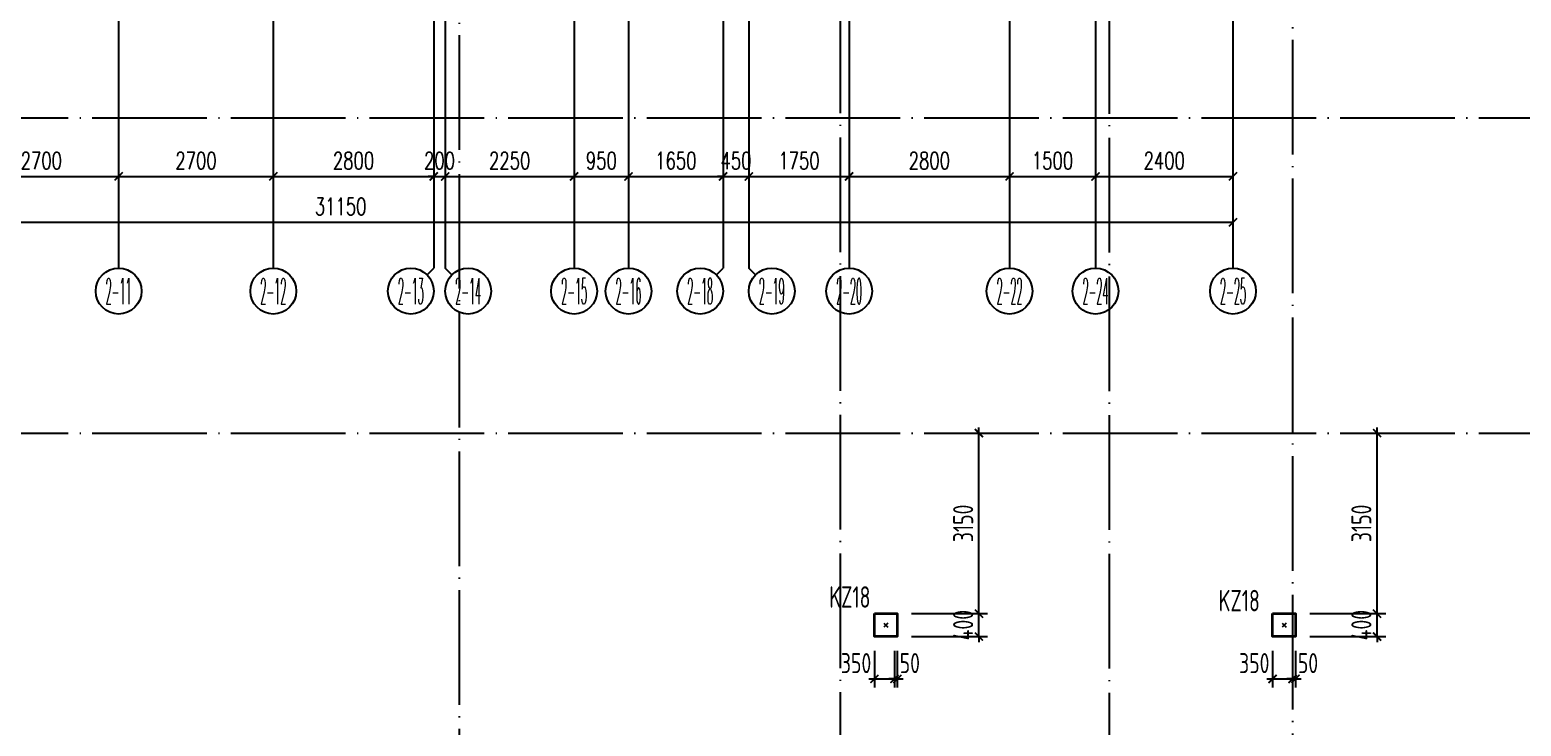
# Model space of a CAD drawing. Header units: millimetres. Extents: x 1089227 to 13101469, y 618865 to 10240562.
# Drawn here: x 1818695 to 1844725, y 4870650 to 4882797 of the extents above; entities that cross this region are included whole.
import ezdxf
from ezdxf.enums import TextEntityAlignment as Align

# ---------------------------------------------------------------- set-up
doc = ezdxf.new("R2010")
doc.units = ezdxf.units.MM
doc.header["$LTSCALE"] = 1000
doc.header["$PDMODE"] = 3
doc.header["$PDSIZE"] = 200
doc.linetypes.add('DOTE', pattern=[2.42, 2, -0.2, 0.02, -0.2])
doc.layers.get('0').update_dxf_attribs({"linetype": 'CONTINUOUS'})
doc.layers.get('Defpoints').update_dxf_attribs({"linetype": 'CONTINUOUS'})
for name, color, linetype in [('AXIS', 3, 'CONTINUOUS'), ('AXIS_TEXT', 7, 'CONTINUOUS'), ('COLU_DIM', 3, 'CONTINUOUS'), ('COLU_NUM', 7, 'CONTINUOUS'), ('DOTE', 1, 'DOTE'), ('单形心', 4, 'CONTINUOUS')]:
    doc.layers.add(name, color=color, linetype=linetype)
doc.layers.add('S-COLU', color=30, linetype='CONTINUOUS', lineweight=0)
doc.styles.add('_TCH_AXIS', font='COMPLEX', dxfattribs={"bigfont": 'AllInOneBig.shx'})
doc.styles.add('_TCH_DIM_T3', font='SIMPLEX', dxfattribs={"width": 0.705882, "bigfont": 'AllInOneBig.shx'})
doc.styles.add('COMPLEX', font='COMPLEX', dxfattribs={"bigfont": 'AllInOneBig.shx'})
doc.styles.add('TSSD_Dimension', font='tssdeng.shx', dxfattribs={"width": 0.75, "bigfont": 'Hztxt.shx'})
doc.styles.add('TSSD_Label', font='Tssdeng.shx', dxfattribs={"width": 0.7, "bigfont": 'hztxt.shx'})
doc.dimstyles.new('_TCH_ARCH&&100', dxfattribs={"dimtxt": 297.5, "dimasz": 100, "dimexe": 250, "dimexo": 300, "dimgap": 126.25, "dimtad": 1, "dimdec": 0, "dimzin": 0, "dimdsep": 46, "dimtxsty": '_TCH_DIM_T3', "dimblk": 'ARCHTICK', "dimcen": 0.09, "dimclrt": 7, "dimazin": 2, "dimtfac": 1, "dimtdec": 0, "dimtix": 1, "dimtmove": 2, "dimatfit": 3, "dimfxl": 0, "dimtolj": 1, "dimtzin": 0, "dimarcsym": 0})
doc.dimstyles.new('TSSD_100_100', dxfattribs={"dimtxt": 350, "dimasz": 100, "dimexe": 150, "dimexo": 250, "dimgap": 100, "dimtad": 1, "dimdec": 0, "dimzin": 0, "dimdsep": 46, "dimtxsty": 'TSSD_Dimension', "dimblk": 'ARCHTICK', "dimblk1": 'ARCHTICK', "dimblk2": 'ARCHTICK', "dimcen": 0, "dimdle": 100, "dimclrt": 7, "dimadec": 0, "dimazin": 0, "dimtfac": 1, "dimtdec": 0, "dimtix": 1, "dimtmove": 2, "dimatfit": 3, "dimfxl": 0, "dimtolj": 1, "dimtzin": 0, "dimarcsym": 0})

# ---------------------------------------------------------------- blocks, each defined once
blk = doc.blocks.new('_AXISO')
blk.add_circle((0, 0), 0.5)
at = {"layer": 'AXIS_TEXT', "style": 'COMPLEX', "width": 1.041667}
blk.add_attdef('A', text='', height=0.56, dxfattribs=at).set_placement((-0.25, -0.28), (0.25, -0.28), align=Align.FIT)
blk = doc.blocks.new('_ArchTick')
at = {"color": 0, "linetype": 'ByBlock', "const_width": 0.3}
blk.add_lwpolyline([(-0.71, -0.71), (0.71, 0.71)], dxfattribs=at)
blk = doc.blocks.new('*D205')
at = {"layer": 'AXIS', "color": 0, "lineweight": -2, "transparency": 16777216}
for p, q in [((-92891, 57228), (-92891, 53978)), ((-61741, 57228), (-61741, 53978)), ((-92891, 54228), (-61741, 54228))]:
    blk.add_line(p, q, dxfattribs=at)
at = {"layer": 'Defpoints', "color": 0, "transparency": 16777216}
for p in [(-92891, 57528), (-61741, 57528), (-61741, 54228)]:
    blk.add_point(p, dxfattribs=at)
at = {"layer": 'AXIS', "color": 0, "lineweight": -2, "transparency": 16777216, "xscale": 100, "yscale": 100, "zscale": 100, "rotation": 180}
blk.add_blockref('_ArchTick', (-92891, 54228), dxfattribs=at)
at = {"layer": 'AXIS', "color": 0, "lineweight": -2, "transparency": 16777216, "xscale": 100, "yscale": 100, "zscale": 100}
blk.add_blockref('_ArchTick', (-61741, 54228), dxfattribs=at)
at = {"layer": 'AXIS', "color": 7, "transparency": 16777216, "insert": (-77316, 54503), "char_height": 297.5, "attachment_point": 5, "style": '_TCH_DIM_T3'}
blk.add_mtext('\\A1;31150', dxfattribs=at)
blk = doc.blocks.new('*D210')
at = {"layer": 'AXIS', "color": 0, "lineweight": -2, "transparency": 16777216}
for p, q in [((-83891, 57228), (-83891, 54778)), ((-81191, 57228), (-81191, 54778)), ((-83891, 55028), (-81191, 55028))]:
    blk.add_line(p, q, dxfattribs=at)
at = {"layer": 'Defpoints', "color": 0, "transparency": 16777216}
for p in [(-83891, 57528), (-81191, 57528), (-81191, 55028)]:
    blk.add_point(p, dxfattribs=at)
at = {"layer": 'AXIS', "color": 0, "lineweight": -2, "transparency": 16777216, "xscale": 100, "yscale": 100, "zscale": 100, "rotation": 180}
blk.add_blockref('_ArchTick', (-83891, 55028), dxfattribs=at)
at = {"layer": 'AXIS', "color": 0, "lineweight": -2, "transparency": 16777216, "xscale": 100, "yscale": 100, "zscale": 100}
blk.add_blockref('_ArchTick', (-81191, 55028), dxfattribs=at)
at = {"layer": 'AXIS', "color": 7, "transparency": 16777216, "insert": (-82541, 55303), "char_height": 297.5, "attachment_point": 5, "style": '_TCH_DIM_T3'}
blk.add_mtext('\\A1;2700', dxfattribs=at)
blk = doc.blocks.new('*D211')
at = {"layer": 'AXIS', "color": 0, "lineweight": -2, "transparency": 16777216}
for p, q in [((-81191, 57228), (-81191, 54778)), ((-78491, 57228), (-78491, 54778)), ((-81191, 55028), (-78491, 55028))]:
    blk.add_line(p, q, dxfattribs=at)
at = {"layer": 'Defpoints', "color": 0, "transparency": 16777216}
for p in [(-81191, 57528), (-78491, 57528), (-78491, 55028)]:
    blk.add_point(p, dxfattribs=at)
at = {"layer": 'AXIS', "color": 0, "lineweight": -2, "transparency": 16777216, "xscale": 100, "yscale": 100, "zscale": 100, "rotation": 180}
blk.add_blockref('_ArchTick', (-81191, 55028), dxfattribs=at)
at = {"layer": 'AXIS', "color": 0, "lineweight": -2, "transparency": 16777216, "xscale": 100, "yscale": 100, "zscale": 100}
blk.add_blockref('_ArchTick', (-78491, 55028), dxfattribs=at)
at = {"layer": 'AXIS', "color": 7, "transparency": 16777216, "insert": (-79841, 55303), "char_height": 297.5, "attachment_point": 5, "style": '_TCH_DIM_T3'}
blk.add_mtext('\\A1;2700', dxfattribs=at)
blk = doc.blocks.new('*D212')
at = {"layer": 'AXIS', "color": 0, "lineweight": -2, "transparency": 16777216}
for p, q in [((-78491, 57228), (-78491, 54778)), ((-75691, 57228), (-75691, 54778)), ((-78491, 55028), (-75691, 55028))]:
    blk.add_line(p, q, dxfattribs=at)
at = {"layer": 'Defpoints', "color": 0, "transparency": 16777216}
for p in [(-78491, 57528), (-75691, 57528), (-75691, 55028)]:
    blk.add_point(p, dxfattribs=at)
at = {"layer": 'AXIS', "color": 0, "lineweight": -2, "transparency": 16777216, "xscale": 100, "yscale": 100, "zscale": 100, "rotation": 180}
blk.add_blockref('_ArchTick', (-78491, 55028), dxfattribs=at)
at = {"layer": 'AXIS', "color": 0, "lineweight": -2, "transparency": 16777216, "xscale": 100, "yscale": 100, "zscale": 100}
blk.add_blockref('_ArchTick', (-75691, 55028), dxfattribs=at)
at = {"layer": 'AXIS', "color": 7, "transparency": 16777216, "insert": (-77091, 55303), "char_height": 297.5, "attachment_point": 5, "style": '_TCH_DIM_T3'}
blk.add_mtext('\\A1;2800', dxfattribs=at)
blk = doc.blocks.new('*D213')
at = {"layer": 'AXIS', "color": 0, "lineweight": -2, "transparency": 16777216}
for p, q in [((-75691, 57228), (-75691, 54778)), ((-75491, 57228), (-75491, 54778)), ((-75691, 55028), (-75791, 55028)), ((-75691, 55028), (-75491, 55028)), ((-75491, 55028), (-75391, 55028))]:
    blk.add_line(p, q, dxfattribs=at)
at = {"layer": 'Defpoints', "color": 0, "transparency": 16777216}
for p in [(-75691, 57528), (-75491, 57528), (-75491, 55028)]:
    blk.add_point(p, dxfattribs=at)
at = {"layer": 'AXIS', "color": 0, "lineweight": -2, "transparency": 16777216, "xscale": 100, "yscale": 100, "zscale": 100}
blk.add_blockref('_ArchTick', (-75691, 55028), dxfattribs=at)
at = {"layer": 'AXIS', "color": 0, "lineweight": -2, "transparency": 16777216, "xscale": 100, "yscale": 100, "zscale": 100, "rotation": 180}
blk.add_blockref('_ArchTick', (-75491, 55028), dxfattribs=at)
at = {"layer": 'AXIS', "color": 7, "transparency": 16777216, "insert": (-75591, 55303), "char_height": 297.5, "attachment_point": 5, "style": '_TCH_DIM_T3'}
blk.add_mtext('\\A1;200', dxfattribs=at)
blk = doc.blocks.new('*D214')
at = {"layer": 'AXIS', "color": 0, "lineweight": -2, "transparency": 16777216}
for p, q in [((-75491, 57228), (-75491, 54778)), ((-73241, 57228), (-73241, 54778)), ((-75491, 55028), (-73241, 55028))]:
    blk.add_line(p, q, dxfattribs=at)
at = {"layer": 'Defpoints', "color": 0, "transparency": 16777216}
for p in [(-75491, 57528), (-73241, 57528), (-73241, 55028)]:
    blk.add_point(p, dxfattribs=at)
at = {"layer": 'AXIS', "color": 0, "lineweight": -2, "transparency": 16777216, "xscale": 100, "yscale": 100, "zscale": 100, "rotation": 180}
blk.add_blockref('_ArchTick', (-75491, 55028), dxfattribs=at)
at = {"layer": 'AXIS', "color": 0, "lineweight": -2, "transparency": 16777216, "xscale": 100, "yscale": 100, "zscale": 100}
blk.add_blockref('_ArchTick', (-73241, 55028), dxfattribs=at)
at = {"layer": 'AXIS', "color": 7, "transparency": 16777216, "insert": (-74366, 55303), "char_height": 297.5, "attachment_point": 5, "style": '_TCH_DIM_T3'}
blk.add_mtext('\\A1;2250', dxfattribs=at)
blk = doc.blocks.new('*D215')
at = {"layer": 'AXIS', "color": 0, "lineweight": -2, "transparency": 16777216}
for p, q in [((-73241, 57228), (-73241, 54778)), ((-72291, 57228), (-72291, 54778)), ((-73241, 55028), (-72291, 55028))]:
    blk.add_line(p, q, dxfattribs=at)
at = {"layer": 'Defpoints', "color": 0, "transparency": 16777216}
for p in [(-73241, 57528), (-72291, 57528), (-72291, 55028)]:
    blk.add_point(p, dxfattribs=at)
at = {"layer": 'AXIS', "color": 0, "lineweight": -2, "transparency": 16777216, "xscale": 100, "yscale": 100, "zscale": 100, "rotation": 180}
blk.add_blockref('_ArchTick', (-73241, 55028), dxfattribs=at)
at = {"layer": 'AXIS', "color": 0, "lineweight": -2, "transparency": 16777216, "xscale": 100, "yscale": 100, "zscale": 100}
blk.add_blockref('_ArchTick', (-72291, 55028), dxfattribs=at)
at = {"layer": 'AXIS', "color": 7, "transparency": 16777216, "insert": (-72766, 55303), "char_height": 297.5, "attachment_point": 5, "style": '_TCH_DIM_T3'}
blk.add_mtext('\\A1;950', dxfattribs=at)
blk = doc.blocks.new('*D216')
at = {"layer": 'AXIS', "color": 0, "lineweight": -2, "transparency": 16777216}
for p, q in [((-72291, 57228), (-72291, 54778)), ((-70641, 57228), (-70641, 54778)), ((-72291, 55028), (-70641, 55028))]:
    blk.add_line(p, q, dxfattribs=at)
at = {"layer": 'Defpoints', "color": 0, "transparency": 16777216}
for p in [(-72291, 57528), (-70641, 57528), (-70641, 55028)]:
    blk.add_point(p, dxfattribs=at)
at = {"layer": 'AXIS', "color": 0, "lineweight": -2, "transparency": 16777216, "xscale": 100, "yscale": 100, "zscale": 100, "rotation": 180}
blk.add_blockref('_ArchTick', (-72291, 55028), dxfattribs=at)
at = {"layer": 'AXIS', "color": 0, "lineweight": -2, "transparency": 16777216, "xscale": 100, "yscale": 100, "zscale": 100}
blk.add_blockref('_ArchTick', (-70641, 55028), dxfattribs=at)
at = {"layer": 'AXIS', "color": 7, "transparency": 16777216, "insert": (-71466, 55303), "char_height": 297.5, "attachment_point": 5, "style": '_TCH_DIM_T3'}
blk.add_mtext('\\A1;1650', dxfattribs=at)
blk = doc.blocks.new('*D217')
at = {"layer": 'AXIS', "color": 0, "lineweight": -2, "transparency": 16777216}
for p, q in [((-70641, 57228), (-70641, 54778)), ((-70191, 57228), (-70191, 54778)), ((-70641, 55028), (-70741, 55028)), ((-70641, 55028), (-70191, 55028)), ((-70191, 55028), (-70091, 55028))]:
    blk.add_line(p, q, dxfattribs=at)
at = {"layer": 'Defpoints', "color": 0, "transparency": 16777216}
for p in [(-70641, 57528), (-70191, 57528), (-70191, 55028)]:
    blk.add_point(p, dxfattribs=at)
at = {"layer": 'AXIS', "color": 0, "lineweight": -2, "transparency": 16777216, "xscale": 100, "yscale": 100, "zscale": 100}
blk.add_blockref('_ArchTick', (-70641, 55028), dxfattribs=at)
at = {"layer": 'AXIS', "color": 0, "lineweight": -2, "transparency": 16777216, "xscale": 100, "yscale": 100, "zscale": 100, "rotation": 180}
blk.add_blockref('_ArchTick', (-70191, 55028), dxfattribs=at)
at = {"layer": 'AXIS', "color": 7, "transparency": 16777216, "insert": (-70416, 55303), "char_height": 297.5, "attachment_point": 5, "style": '_TCH_DIM_T3'}
blk.add_mtext('\\A1;450', dxfattribs=at)
blk = doc.blocks.new('*D218')
at = {"layer": 'AXIS', "color": 0, "lineweight": -2, "transparency": 16777216}
for p, q in [((-70191, 57228), (-70191, 54778)), ((-68441, 57228), (-68441, 54778)), ((-70191, 55028), (-68441, 55028))]:
    blk.add_line(p, q, dxfattribs=at)
at = {"layer": 'Defpoints', "color": 0, "transparency": 16777216}
for p in [(-70191, 57528), (-68441, 57528), (-68441, 55028)]:
    blk.add_point(p, dxfattribs=at)
at = {"layer": 'AXIS', "color": 0, "lineweight": -2, "transparency": 16777216, "xscale": 100, "yscale": 100, "zscale": 100, "rotation": 180}
blk.add_blockref('_ArchTick', (-70191, 55028), dxfattribs=at)
at = {"layer": 'AXIS', "color": 0, "lineweight": -2, "transparency": 16777216, "xscale": 100, "yscale": 100, "zscale": 100}
blk.add_blockref('_ArchTick', (-68441, 55028), dxfattribs=at)
at = {"layer": 'AXIS', "color": 7, "transparency": 16777216, "insert": (-69316, 55303), "char_height": 297.5, "attachment_point": 5, "style": '_TCH_DIM_T3'}
blk.add_mtext('\\A1;1750', dxfattribs=at)
blk = doc.blocks.new('*D219')
at = {"layer": 'AXIS', "color": 0, "lineweight": -2, "transparency": 16777216}
for p, q in [((-68441, 57228), (-68441, 54778)), ((-65641, 57228), (-65641, 54778)), ((-68441, 55028), (-65641, 55028))]:
    blk.add_line(p, q, dxfattribs=at)
at = {"layer": 'Defpoints', "color": 0, "transparency": 16777216}
for p in [(-68441, 57528), (-65641, 57528), (-65641, 55028)]:
    blk.add_point(p, dxfattribs=at)
at = {"layer": 'AXIS', "color": 0, "lineweight": -2, "transparency": 16777216, "xscale": 100, "yscale": 100, "zscale": 100, "rotation": 180}
blk.add_blockref('_ArchTick', (-68441, 55028), dxfattribs=at)
at = {"layer": 'AXIS', "color": 0, "lineweight": -2, "transparency": 16777216, "xscale": 100, "yscale": 100, "zscale": 100}
blk.add_blockref('_ArchTick', (-65641, 55028), dxfattribs=at)
at = {"layer": 'AXIS', "color": 7, "transparency": 16777216, "insert": (-67041, 55303), "char_height": 297.5, "attachment_point": 5, "style": '_TCH_DIM_T3'}
blk.add_mtext('\\A1;2800', dxfattribs=at)
blk = doc.blocks.new('*D220')
at = {"layer": 'AXIS', "color": 0, "lineweight": -2, "transparency": 16777216}
for p, q in [((-65641, 57228), (-65641, 54778)), ((-64141, 57228), (-64141, 54778)), ((-65641, 55028), (-64141, 55028))]:
    blk.add_line(p, q, dxfattribs=at)
at = {"layer": 'Defpoints', "color": 0, "transparency": 16777216}
for p in [(-65641, 57528), (-64141, 57528), (-64141, 55028)]:
    blk.add_point(p, dxfattribs=at)
at = {"layer": 'AXIS', "color": 0, "lineweight": -2, "transparency": 16777216, "xscale": 100, "yscale": 100, "zscale": 100, "rotation": 180}
blk.add_blockref('_ArchTick', (-65641, 55028), dxfattribs=at)
at = {"layer": 'AXIS', "color": 0, "lineweight": -2, "transparency": 16777216, "xscale": 100, "yscale": 100, "zscale": 100}
blk.add_blockref('_ArchTick', (-64141, 55028), dxfattribs=at)
at = {"layer": 'AXIS', "color": 7, "transparency": 16777216, "insert": (-64891, 55303), "char_height": 297.5, "attachment_point": 5, "style": '_TCH_DIM_T3'}
blk.add_mtext('\\A1;1500', dxfattribs=at)
blk = doc.blocks.new('*D221')
at = {"layer": 'AXIS', "color": 0, "lineweight": -2, "transparency": 16777216}
for p, q in [((-64141, 57228), (-64141, 54778)), ((-61741, 57228), (-61741, 54778)), ((-64141, 55028), (-61741, 55028))]:
    blk.add_line(p, q, dxfattribs=at)
at = {"layer": 'Defpoints', "color": 0, "transparency": 16777216}
for p in [(-64141, 57528), (-61741, 57528), (-61741, 55028)]:
    blk.add_point(p, dxfattribs=at)
at = {"layer": 'AXIS', "color": 0, "lineweight": -2, "transparency": 16777216, "xscale": 100, "yscale": 100, "zscale": 100, "rotation": 180}
blk.add_blockref('_ArchTick', (-64141, 55028), dxfattribs=at)
at = {"layer": 'AXIS', "color": 0, "lineweight": -2, "transparency": 16777216, "xscale": 100, "yscale": 100, "zscale": 100}
blk.add_blockref('_ArchTick', (-61741, 55028), dxfattribs=at)
at = {"layer": 'AXIS', "color": 7, "transparency": 16777216, "insert": (-62941, 55303), "char_height": 297.5, "attachment_point": 5, "style": '_TCH_DIM_T3'}
blk.add_mtext('\\A1;2400', dxfattribs=at)
blk = doc.blocks.new('裙房轴网260428')
at = {"layer": 'DOTE', "color": 16, "linetype": 'DOTE'}
for p, q in [((-63900, 137981.8), (-63900, -1000)), ((-75250, 137349.7), (-75250, -1000)), ((-60700, 137269.1), (-60700, -1000)), ((-68600, 130728.4), (-68600, -1000)), ((-110690, 56050), (-1866, 56050)), ((-110690, 50550), (-1866, 50550))]:
    blk.add_line(p, q, dxfattribs=at)
blk = doc.blocks.new('BANWANG_XINGXIN')
at = {"color": 0}
for points in [[(0.71, 0.71), (-0.71, -0.71)], [(-0.71, 0.71), (0.71, -0.71)]]:
    blk.add_lwpolyline(points, dxfattribs=at)
blk = doc.blocks.new('*D1028')
at = {"layer": 'COLU_DIM', "color": 0, "lineweight": -2, "transparency": 16777216}
for p, q in [((1840736, 4871962), (1840736, 4871324)), ((1840786, 4871962), (1840786, 4871324)), ((1840736, 4871474), (1840636, 4871474)), ((1840736, 4871474), (1840786, 4871474)), ((1840786, 4871474), (1840886, 4871474))]:
    blk.add_line(p, q, dxfattribs=at)
at = {"layer": 'Defpoints', "color": 0, "transparency": 16777216}
for p in [(1840736, 4872212), (1840786, 4872212), (1840786, 4871474)]:
    blk.add_point(p, dxfattribs=at)
at = {"layer": 'COLU_DIM', "color": 0, "lineweight": -2, "transparency": 16777216, "xscale": 100, "yscale": 100, "zscale": 100}
blk.add_blockref('_ArchTick', (1840736, 4871474), dxfattribs=at)
at = {"layer": 'COLU_DIM', "color": 0, "lineweight": -2, "transparency": 16777216, "xscale": 100, "yscale": 100, "zscale": 100, "rotation": 180}
blk.add_blockref('_ArchTick', (1840786, 4871474), dxfattribs=at)
at = {"layer": 'COLU_DIM', "color": 7, "transparency": 16777216, "insert": (1841004, 4871749), "char_height": 350, "attachment_point": 5, "style": 'TSSD_Dimension'}
blk.add_mtext('\\A1;50', dxfattribs=at)
blk = doc.blocks.new('*D1029')
at = {"layer": 'COLU_DIM', "color": 0, "lineweight": -2, "transparency": 16777216}
for p, q in [((1840386, 4871962), (1840386, 4871324)), ((1840736, 4871962), (1840736, 4871324)), ((1840286, 4871474), (1840836, 4871474))]:
    blk.add_line(p, q, dxfattribs=at)
at = {"layer": 'Defpoints', "color": 0, "transparency": 16777216}
for p in [(1840386, 4872212), (1840736, 4872212), (1840736, 4871474)]:
    blk.add_point(p, dxfattribs=at)
at = {"layer": 'COLU_DIM', "color": 0, "lineweight": -2, "transparency": 16777216, "xscale": 100, "yscale": 100, "zscale": 100, "rotation": 180}
blk.add_blockref('_ArchTick', (1840386, 4871474), dxfattribs=at)
at = {"layer": 'COLU_DIM', "color": 0, "lineweight": -2, "transparency": 16777216, "xscale": 100, "yscale": 100, "zscale": 100}
blk.add_blockref('_ArchTick', (1840736, 4871474), dxfattribs=at)
at = {"layer": 'COLU_DIM', "color": 7, "transparency": 16777216, "insert": (1840066, 4871749), "char_height": 350, "attachment_point": 5, "style": 'TSSD_Dimension'}
blk.add_mtext('\\A1;350', dxfattribs=at)
blk = doc.blocks.new('*D1030')
at = {"layer": 'COLU_DIM', "color": 0, "lineweight": -2, "transparency": 16777216}
for p, q in [((1841036, 4872612), (1842360, 4872612)), ((1842210, 4872612), (1842210, 4872712)), ((1842210, 4872212), (1842210, 4872612)), ((1841036, 4872212), (1842360, 4872212)), ((1842210, 4872212), (1842210, 4872112))]:
    blk.add_line(p, q, dxfattribs=at)
at = {"layer": 'Defpoints', "color": 0, "transparency": 16777216}
for p in [(1840786, 4872612), (1842210, 4872612), (1840786, 4872212)]:
    blk.add_point(p, dxfattribs=at)
at = {"layer": 'COLU_DIM', "color": 0, "lineweight": -2, "transparency": 16777216, "xscale": 100, "yscale": 100, "zscale": 100}
for p, rotation in [((1842210, 4872612), 270), ((1842210, 4872212), 90)]:
    blk.add_blockref('_ArchTick', p, dxfattribs=dict(at, rotation=rotation))
at = {"layer": 'COLU_DIM', "color": 7, "transparency": 16777216, "insert": (1841935, 4872412), "char_height": 350, "attachment_point": 5, "rotation": 90, "style": 'TSSD_Dimension'}
blk.add_mtext('\\A1;400', dxfattribs=at)
blk = doc.blocks.new('*D1031')
at = {"layer": 'COLU_DIM', "color": 0, "lineweight": -2, "transparency": 16777216}
for p, q in [((1841936, 4875762), (1842360, 4875762)), ((1842210, 4872512), (1842210, 4875862)), ((1841036, 4872612), (1842360, 4872612))]:
    blk.add_line(p, q, dxfattribs=at)
at = {"layer": 'Defpoints', "color": 0, "transparency": 16777216}
for p in [(1841686, 4875762), (1842210, 4875762), (1840786, 4872612)]:
    blk.add_point(p, dxfattribs=at)
at = {"layer": 'COLU_DIM', "color": 0, "lineweight": -2, "transparency": 16777216, "xscale": 100, "yscale": 100, "zscale": 100}
for p, rotation in [((1842210, 4875762), 90), ((1842210, 4872612), 270)]:
    blk.add_blockref('_ArchTick', p, dxfattribs=dict(at, rotation=rotation))
at = {"layer": 'COLU_DIM', "color": 7, "transparency": 16777216, "insert": (1841935, 4874187), "char_height": 350, "attachment_point": 5, "rotation": 90, "style": 'TSSD_Dimension'}
blk.add_mtext('\\A1;3150', dxfattribs=at)
blk = doc.blocks.new('*D1032')
at = {"layer": 'COLU_DIM', "color": 0, "lineweight": -2, "transparency": 16777216}
for p, q in [((1833786, 4871962), (1833786, 4871324)), ((1833836, 4871962), (1833836, 4871324)), ((1833786, 4871474), (1833686, 4871474)), ((1833786, 4871474), (1833836, 4871474)), ((1833836, 4871474), (1833936, 4871474))]:
    blk.add_line(p, q, dxfattribs=at)
at = {"layer": 'Defpoints', "color": 0, "transparency": 16777216}
for p in [(1833786, 4872212), (1833836, 4872212), (1833836, 4871474)]:
    blk.add_point(p, dxfattribs=at)
at = {"layer": 'COLU_DIM', "color": 0, "lineweight": -2, "transparency": 16777216, "xscale": 100, "yscale": 100, "zscale": 100}
blk.add_blockref('_ArchTick', (1833786, 4871474), dxfattribs=at)
at = {"layer": 'COLU_DIM', "color": 0, "lineweight": -2, "transparency": 16777216, "xscale": 100, "yscale": 100, "zscale": 100, "rotation": 180}
blk.add_blockref('_ArchTick', (1833836, 4871474), dxfattribs=at)
at = {"layer": 'COLU_DIM', "color": 7, "transparency": 16777216, "insert": (1834054, 4871749), "char_height": 350, "attachment_point": 5, "style": 'TSSD_Dimension'}
blk.add_mtext('\\A1;50', dxfattribs=at)
blk = doc.blocks.new('*D1033')
at = {"layer": 'COLU_DIM', "color": 0, "lineweight": -2, "transparency": 16777216}
for p, q in [((1833436, 4871962), (1833436, 4871324)), ((1833786, 4871962), (1833786, 4871324)), ((1833336, 4871474), (1833886, 4871474))]:
    blk.add_line(p, q, dxfattribs=at)
at = {"layer": 'Defpoints', "color": 0, "transparency": 16777216}
for p in [(1833436, 4872212), (1833786, 4872212), (1833786, 4871474)]:
    blk.add_point(p, dxfattribs=at)
at = {"layer": 'COLU_DIM', "color": 0, "lineweight": -2, "transparency": 16777216, "xscale": 100, "yscale": 100, "zscale": 100, "rotation": 180}
blk.add_blockref('_ArchTick', (1833436, 4871474), dxfattribs=at)
at = {"layer": 'COLU_DIM', "color": 0, "lineweight": -2, "transparency": 16777216, "xscale": 100, "yscale": 100, "zscale": 100}
blk.add_blockref('_ArchTick', (1833786, 4871474), dxfattribs=at)
at = {"layer": 'COLU_DIM', "color": 7, "transparency": 16777216, "insert": (1833116, 4871749), "char_height": 350, "attachment_point": 5, "style": 'TSSD_Dimension'}
blk.add_mtext('\\A1;350', dxfattribs=at)
blk = doc.blocks.new('*D1034')
at = {"layer": 'COLU_DIM', "color": 0, "lineweight": -2, "transparency": 16777216}
for p, q in [((1834086, 4872612), (1835410, 4872612)), ((1835260, 4872612), (1835260, 4872712)), ((1835260, 4872212), (1835260, 4872612)), ((1834086, 4872212), (1835410, 4872212)), ((1835260, 4872212), (1835260, 4872112))]:
    blk.add_line(p, q, dxfattribs=at)
at = {"layer": 'Defpoints', "color": 0, "transparency": 16777216}
for p in [(1833836, 4872612), (1835260, 4872612), (1833836, 4872212)]:
    blk.add_point(p, dxfattribs=at)
at = {"layer": 'COLU_DIM', "color": 0, "lineweight": -2, "transparency": 16777216, "xscale": 100, "yscale": 100, "zscale": 100}
for p, rotation in [((1835260, 4872612), 270), ((1835260, 4872212), 90)]:
    blk.add_blockref('_ArchTick', p, dxfattribs=dict(at, rotation=rotation))
at = {"layer": 'COLU_DIM', "color": 7, "transparency": 16777216, "insert": (1834985, 4872412), "char_height": 350, "attachment_point": 5, "rotation": 90, "style": 'TSSD_Dimension'}
blk.add_mtext('\\A1;400', dxfattribs=at)
blk = doc.blocks.new('*D1035')
at = {"layer": 'COLU_DIM', "color": 0, "lineweight": -2, "transparency": 16777216}
for p, q in [((1834986, 4875762), (1835410, 4875762)), ((1835260, 4872512), (1835260, 4875862)), ((1834086, 4872612), (1835410, 4872612))]:
    blk.add_line(p, q, dxfattribs=at)
at = {"layer": 'Defpoints', "color": 0, "transparency": 16777216}
for p in [(1834736, 4875762), (1835260, 4875762), (1833836, 4872612)]:
    blk.add_point(p, dxfattribs=at)
at = {"layer": 'COLU_DIM', "color": 0, "lineweight": -2, "transparency": 16777216, "xscale": 100, "yscale": 100, "zscale": 100}
for p, rotation in [((1835260, 4875762), 90), ((1835260, 4872612), 270)]:
    blk.add_blockref('_ArchTick', p, dxfattribs=dict(at, rotation=rotation))
at = {"layer": 'COLU_DIM', "color": 7, "transparency": 16777216, "insert": (1834985, 4874187), "char_height": 350, "attachment_point": 5, "rotation": 90, "style": 'TSSD_Dimension'}
blk.add_mtext('\\A1;3150', dxfattribs=at)
blk = doc.blocks.new('塔楼轴网260428')
at = {"layer": 'AXIS'}
for p, q in [((-81191, 55337.9), (-81191, 53427.5)), ((-78491, 55337.9), (-78491, 53427.5)), ((-75691, 55337.9), (-75691, 53427.5)), ((-75491, 55337.9), (-75491, 53427.5)), ((-73241, 55337.9), (-73241, 53427.5)), ((-72291, 55337.9), (-72291, 53427.5)), ((-70641, 55337.9), (-70641, 53427.5)), ((-70191, 55337.9), (-70191, 53427.5)), ((-68441, 55337.9), (-68441, 53427.5)), ((-65641, 55337.9), (-65641, 53427.5)), ((-64141, 55337.9), (-64141, 53427.5)), ((-61741, 55337.9), (-61741, 53427.5)), ((-75808.1, 53310.4), (-75691, 53427.5)), ((-75373.8, 53310.4), (-75491, 53427.5)), ((-70758.1, 53310.4), (-70641, 53427.5)), ((-70073.8, 53310.4), (-70191, 53427.5))]:
    blk.add_line(p, q, dxfattribs=at)
at = {"layer": 'DOTE', "color": 14}
for p, q in [((-81191, 99907.6), (-81191, 55337.9)), ((-78491, 99907.6), (-78491, 55337.9)), ((-75691, 99907.6), (-75691, 55337.9)), ((-73241, 99907.6), (-73241, 55337.9)), ((-72291, 99907.6), (-72291, 55337.9)), ((-70641, 99907.6), (-70641, 55337.9)), ((-70191, 99907.6), (-70191, 55337.9)), ((-61741, 99907.6), (-61741, 55337.9)), ((-75491, 70342.8), (-75491, 55337.9)), ((-68441, 70341.7), (-68441, 55337.9)), ((-65641, 70341.7), (-65641, 55337.9)), ((-64141, 70341.7), (-64141, 55337.9))]:
    blk.add_line(p, q, dxfattribs=at)
at = {"layer": 'AXIS'}
ref = blk.add_blockref('_AXISO', (-81191, 53027.5), dxfattribs=dict(at, xscale=800, yscale=800, zscale=800))
ref.add_attrib('A', '2-11', dxfattribs={"layer": 'AXIS_TEXT', "height": 452.55, "style": '_TCH_AXIS', "width": 0.3}).set_placement((-81417.3, 52801.3), (-80964.7, 52801.3), align=Align.FIT)
ref = blk.add_blockref('_AXISO', (-78491, 53027.5), dxfattribs=dict(at, xscale=800, yscale=800, zscale=800))
ref.add_attrib('A', '2-12', dxfattribs={"layer": 'AXIS_TEXT', "height": 452.55, "style": '_TCH_AXIS', "width": 0.28}).set_placement((-78717.3, 52801.3), (-78264.7, 52801.3), align=Align.FIT)
ref = blk.add_blockref('_AXISO', (-76091, 53027.5), dxfattribs=dict(at, xscale=800, yscale=800, zscale=800))
ref.add_attrib('A', '2-13', dxfattribs={"layer": 'AXIS_TEXT', "height": 452.55, "style": '_TCH_AXIS', "width": 0.28}).set_placement((-76317.3, 52801.3), (-75864.7, 52801.3), align=Align.FIT)
ref = blk.add_blockref('_AXISO', (-75091, 53027.5), dxfattribs=dict(at, xscale=800, yscale=800, zscale=800))
ref.add_attrib('A', '2-14', dxfattribs={"layer": 'AXIS_TEXT', "height": 452.55, "style": '_TCH_AXIS', "width": 0.272727}).set_placement((-75317.3, 52801.3), (-74864.7, 52801.3), align=Align.FIT)
ref = blk.add_blockref('_AXISO', (-73241, 53027.5), dxfattribs=dict(at, xscale=800, yscale=800, zscale=800))
ref.add_attrib('A', '2-15', dxfattribs={"layer": 'AXIS_TEXT', "height": 452.55, "style": '_TCH_AXIS', "width": 0.28}).set_placement((-73467.3, 52801.3), (-73014.7, 52801.3), align=Align.FIT)
ref = blk.add_blockref('_AXISO', (-72291, 53027.5), dxfattribs=dict(at, xscale=800, yscale=800, zscale=800))
ref.add_attrib('A', '2-16', dxfattribs={"layer": 'AXIS_TEXT', "height": 452.55, "style": '_TCH_AXIS', "width": 0.28}).set_placement((-72517.3, 52801.3), (-72064.7, 52801.3), align=Align.FIT)
ref = blk.add_blockref('_AXISO', (-71041, 53027.5), dxfattribs=dict(at, xscale=800, yscale=800, zscale=800))
ref.add_attrib('A', '2-18', dxfattribs={"layer": 'AXIS_TEXT', "height": 452.55, "style": '_TCH_AXIS', "width": 0.28}).set_placement((-71267.3, 52801.3), (-70814.7, 52801.3), align=Align.FIT)
ref = blk.add_blockref('_AXISO', (-69791, 53027.5), dxfattribs=dict(at, xscale=800, yscale=800, zscale=800))
ref.add_attrib('A', '2-19', dxfattribs={"layer": 'AXIS_TEXT', "height": 452.55, "style": '_TCH_AXIS', "width": 0.28}).set_placement((-70017.3, 52801.3), (-69564.7, 52801.3), align=Align.FIT)
ref = blk.add_blockref('_AXISO', (-68441, 53027.5), dxfattribs=dict(at, xscale=800, yscale=800, zscale=800))
ref.add_attrib('A', '2-20', dxfattribs={"layer": 'AXIS_TEXT', "height": 452.55, "style": '_TCH_AXIS', "width": 0.2625}).set_placement((-68667.3, 52801.3), (-68214.7, 52801.3), align=Align.FIT)
ref = blk.add_blockref('_AXISO', (-65641, 53027.5), dxfattribs=dict(at, xscale=800, yscale=800, zscale=800))
ref.add_attrib('A', '2-22', dxfattribs={"layer": 'AXIS_TEXT', "height": 452.55, "style": '_TCH_AXIS', "width": 0.2625}).set_placement((-65867.3, 52801.3), (-65414.7, 52801.3), align=Align.FIT)
ref = blk.add_blockref('_AXISO', (-64141, 53027.5), dxfattribs=dict(at, xscale=800, yscale=800, zscale=800))
ref.add_attrib('A', '2-24', dxfattribs={"layer": 'AXIS_TEXT', "height": 452.55, "style": '_TCH_AXIS', "width": 0.256098}).set_placement((-64367.3, 52801.3), (-63914.7, 52801.3), align=Align.FIT)
ref = blk.add_blockref('_AXISO', (-61741, 53027.5), dxfattribs=dict(at, xscale=800, yscale=800, zscale=800))
ref.add_attrib('A', '2-25', dxfattribs={"layer": 'AXIS_TEXT', "height": 452.55, "style": '_TCH_AXIS', "width": 0.2625}).set_placement((-61967.3, 52801.3), (-61514.7, 52801.3), align=Align.FIT)
for p1, p2, distance, picture, middle in [((-92891, 57527.8), (-61741, 57527.8), -3300, '*D205', (-77316, 54502.8)), ((-83891, 57527.8), (-81191, 57527.8), -2500, '*D210', (-82541, 55302.8)), ((-81191, 57527.8), (-78491, 57527.8), -2500, '*D211', (-79841, 55302.8)), ((-78491, 57527.8), (-75691, 57527.8), -2500, '*D212', (-77091, 55302.8)), ((-75691, 57527.8), (-75491, 57527.8), -2500, '*D213', (-75591, 55302.8)), ((-75491, 57527.8), (-73241, 57527.8), -2500, '*D214', (-74366, 55302.8)), ((-73241, 57527.8), (-72291, 57527.8), -2500, '*D215', (-72766, 55302.8)), ((-72291, 57527.8), (-70641, 57527.8), -2500, '*D216', (-71466, 55302.8)), ((-70641, 57527.8), (-70191, 57527.8), -2500, '*D217', (-70416, 55302.8)), ((-70191, 57527.8), (-68441, 57527.8), -2500, '*D218', (-69316, 55302.8)), ((-68441, 57527.8), (-65641, 57527.8), -2500, '*D219', (-67041, 55302.8)), ((-65641, 57527.8), (-64141, 57527.8), -2500, '*D220', (-64891, 55302.8)), ((-64141, 57527.8), (-61741, 57527.8), -2500, '*D221', (-62941, 55302.8))]:
    dim = blk.add_aligned_dim(p1=p1, p2=p2, distance=distance, dimstyle='_TCH_ARCH&&100', dxfattribs=at)
    dim.commit()
    dim.dimension.update_dxf_attribs({"geometry": picture, "text_midpoint": middle})
blk = doc.blocks.new('04地块地下轴网260428')
for name in ['裙房轴网260428', '塔楼轴网260428']:
    blk.add_blockref(name, (0, 0))

msp = doc.modelspace()

# ---------------------------------------------------------------- linework, layer by layer
at = {"layer": 'S-COLU', "lineweight": 35}
for points in [[(1833435.758, 4872612.135), (1833835.758, 4872612.135), (1833835.758, 4872212.135), (1833435.758, 4872212.135)], [(1840385.755, 4872612.135), (1840785.755, 4872612.135), (1840785.755, 4872212.135), (1840385.755, 4872212.135)]]:
    msp.add_lwpolyline(points, close=True, dxfattribs=at)

# ---------------------------------------------------------------- block references
msp.add_blockref('04地块地下轴网260428', (1901435.755, 4825211.796))
at = {"layer": '单形心', "xscale": 50, "yscale": 50, "zscale": 50}
for p in [(1833635.758, 4872412.135), (1840585.755, 4872412.135)]:
    msp.add_blockref('BANWANG_XINGXIN', p, dxfattribs=at)

# ---------------------------------------------------------------- texts
at = {"layer": 'COLU_NUM', "style": 'TSSD_Label', "width": 0.7}
for p in [(1832647.676, 4872714.721), (1839443.863, 4872651.719)]:
    msp.add_text('KZ18', height=375, dxfattribs=at).set_placement(p)

# ---------------------------------------------------------------- dimensions: what is measured, and where the dimension line sits
at = {"layer": 'COLU_DIM'}
for base, p1, p2, picture, middle in [((1835259.555, 4875761.796), (1833835.758, 4872612.135), (1834736.252, 4875761.796), '*D1035', (1834984.555, 4874186.966)), ((1842209.552, 4875761.796), (1840785.755, 4872612.135), (1841686.249, 4875761.796), '*D1031', (1841934.552, 4874186.966)), ((1835259.555, 4872612.135), (1833835.758, 4872212.135), (1833835.758, 4872612.135), '*D1034', (1834984.555, 4872412.135)), ((1842209.552, 4872612.135), (1840785.755, 4872212.135), (1840785.755, 4872612.135), '*D1030', (1841934.552, 4872412.135))]:
    dim = msp.add_linear_dim(base=base, p1=p1, p2=p2, angle=90, dimstyle='TSSD_100_100', dxfattribs=at)
    dim.commit()
    dim.dimension.update_dxf_attribs({"geometry": picture, "text_midpoint": middle})
for base, p1, p2, picture, middle in [((1833785.758, 4871473.736), (1833435.758, 4872212.135), (1833785.758, 4872212.135), '*D1033', (1833116.495, 4871748.736)), ((1833835.758, 4871473.736), (1833785.758, 4872212.135), (1833835.758, 4872212.135), '*D1032', (1834054.06, 4871748.736)), ((1840735.755, 4871473.736), (1840385.755, 4872212.135), (1840735.755, 4872212.135), '*D1029', (1840066.492, 4871748.736)), ((1840785.755, 4871473.736), (1840735.755, 4872212.135), (1840785.755, 4872212.135), '*D1028', (1841004.056, 4871748.736))]:
    dim = msp.add_linear_dim(base=base, p1=p1, p2=p2, dimstyle='TSSD_100_100', dxfattribs=at)
    dim.commit()
    dim.dimension.update_dxf_attribs({"geometry": picture, "text_midpoint": middle, "dimtype": 160})

doc.saveas('drawing.dxf')
